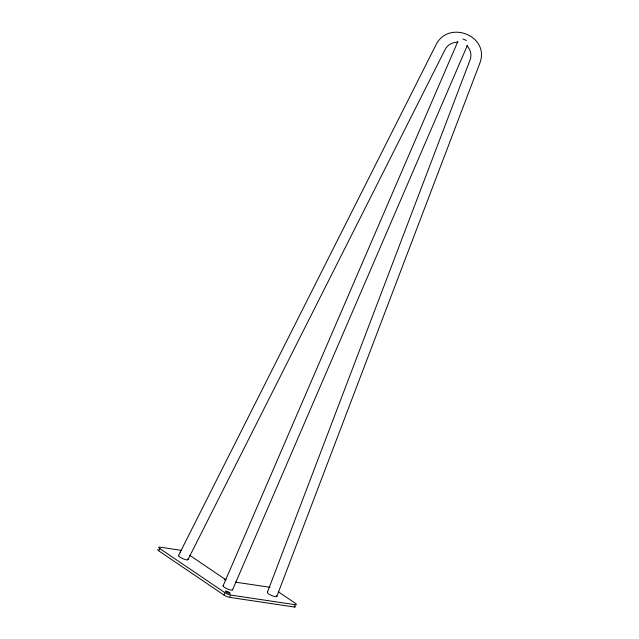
<?xml version="1.0" encoding="UTF-8"?>
<svg xmlns="http://www.w3.org/2000/svg" width="639" height="639" viewBox="0 0 639 639"><rect width="100%" height="100%" fill="white"/><g stroke="black" fill="none" stroke-linecap="round" stroke-linejoin="round"><path stroke-width="0.96" d="M267.35 592.441L470.112 59.794C471.957 54.986 470.568 49.283 466.829 45.768M276.847 596.379L479.793 63.253C490.417 35.704 448.107 19.362 435.878 45.065L178.489 555.634M223.067 585.907L457.851 41.503M232.556 589.837L467.349 45.433M159.231 550.179L159.91 548.645A4.297 0.958 23.8 0 1 159.886 547.16L179.958 550.155A4.297 0.958 23.8 0 1 181.18 550.443M224.481 579.845L224.816 579.078L189.639 555.243M295.05 606.195A4.297 0.958 23.8 0 1 294.228 607.002L229.553 597.353A4.297 0.958 23.8 0 1 223.962 595.037L224.64 593.503M229.896 596.586L230.567 595.053L295.242 604.702A4.297 0.958 23.8 0 0 295.226 603.224L278.261 591.73M294.228 607.002L294.906 605.468M187.994 559.572L445.151 49.459C447.492 44.762 452.22 42.238 457.907 42.182M235.288 582.121L269.434 587.217A4.297 0.958 23.8 0 1 269.993 587.329M159.91 548.645L224.976 592.736A4.297 0.958 23.8 0 0 230.567 595.053M223.962 595.037L158.887 550.946A4.297 0.958 23.8 0 1 158.041 549.444M276.479 595.74A5.168 1.15 23.8 0 1 272.11 595.668A5.168 1.15 23.8 0 1 267.709 592.105M187.626 558.933A5.168 1.15 23.8 0 1 183.257 558.861A5.168 1.15 23.8 0 1 178.848 555.299M466.486 40.433A5.16 0.743 23.3 0 1 462.995 38.987M232.197 589.214A5.168 1.15 23.8 0 1 227.827 589.134A5.168 1.15 23.8 0 1 223.41 585.572M180.597 552.296A2.58 0.575 23.8 0 1 180.597 551.792M226.046 579.805A4.297 0.958 23.8 0 1 224.816 579.078M225.855 591.842A2.58 0.575 23.8 0 0 229.936 593.407A2.58 0.575 23.8 0 0 227.476 591.522A2.58 0.575 23.8 0 0 225.855 591.842"/></g></svg>
